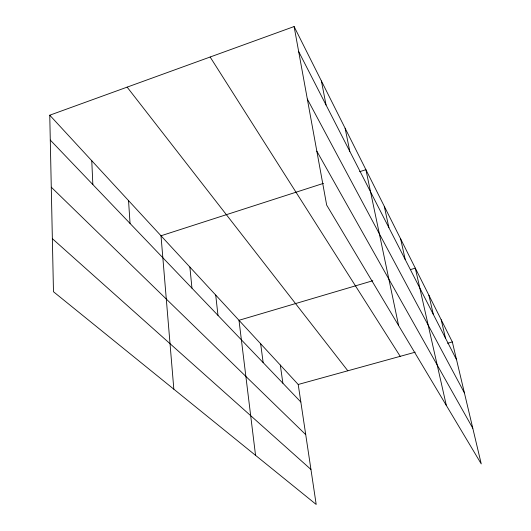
<?xml version="1.0" encoding="UTF-8"?>
<svg xmlns="http://www.w3.org/2000/svg" width="531" height="531" viewBox="0 0 531 531"><rect width="100%" height="100%" fill="white"/><g stroke="black" fill="none" stroke-linecap="round" stroke-linejoin="round"><path stroke-width="0.8" d="M49.761 115.207L298.21 384.477L316.191 504.45L53.472 291.731L49.761 115.207L294.108 26.55L452.332 341.951L481.239 463.882L326.671 205.099L294.108 26.55M323.492 183.354L161.006 235.771L173.836 389.19M359.62 171.705L365.905 169.674L398.595 325.523M372.789 280.733L238.99 320.293L255.55 455.352M410.589 269.562L415.315 268.162L446.345 405.472M298.21 384.477L415.215 352.192M447.593 343.258L452.332 341.951M52.357 238.671L310.94 469.437M51.275 187.197L305.723 434.623M50.286 140.071L300.831 401.994M127.135 87.13L347.825 370.784M210.143 57.016L400.215 356.334M316.834 151.176L472.789 428.238M307.33 99.071L464.399 392.847M298.668 51.547L456.541 359.719M441.188 319.735L445.489 338.147M428.909 295.263L433.303 314.352M400.653 238.937L405.206 259.513M384.285 206.313L388.904 227.693M345.117 128.23L349.79 151.342M321.401 80.958L326.054 105.005M280.308 365.069L282.884 383.223M260.655 343.776L263.157 362.607M215.719 295.077L217.982 315.381M189.879 267.066L191.956 288.174M128.542 200.585L130.055 223.458M91.763 160.727L92.852 184.569"/></g></svg>
